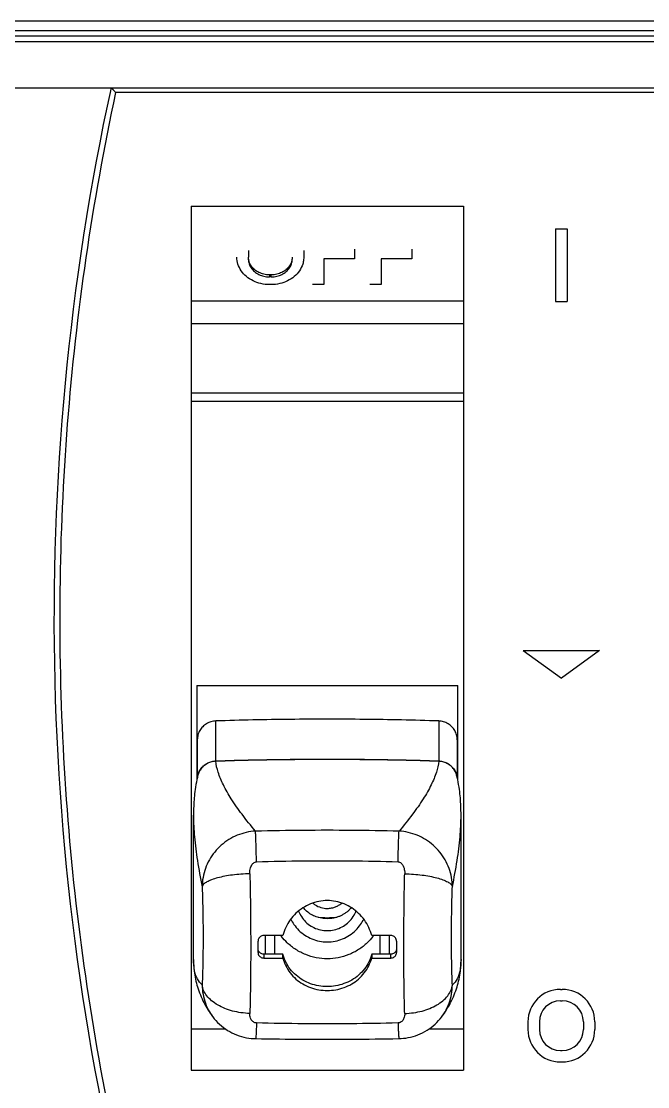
# Model space of a CAD drawing. Extents: x 0 to 607, y 0 to 244.
# Drawn here: x 210.9 to 243.7, y 113.7 to 169.5 of the extents above; entities that cross this region are included whole.
import ezdxf

# ---------------------------------------------------------------- set-up
doc = ezdxf.new("R2010")
doc.units = 0

# ---------------------------------------------------------------- blocks, each defined once
blk = doc.blocks.new('grfgd')
for p, q in [((61525.297, -3281.35), (61435.74, -3281.35)), ((61525.3, -3281.849), (61435.74, -3281.849)), ((61525.019, -3282.43), (61436.018, -3282.43)), ((61525.019, -3282.13), (61436.021, -3282.13)), ((61435.439, -3284.828), (61525.299, -3284.828)), ((61525.299, -3285.084), (61469.446, -3285.084)), ((61473.395, -3291.016), (61473.395, -3336.231)), ((61473.395, -3291.016), (61487.645, -3291.016)), ((61487.645, -3291.016), (61487.645, -3336.231)), ((61492.47, -3292.208), (61492.47, -3296.008)), ((61492.47, -3292.208), (61493.07, -3292.208)), ((61493.07, -3292.208), (61493.07, -3296.008)), ((61476.391, -3293.349), (61476.391, -3293.687)), ((61479.291, -3293.351), (61479.291, -3293.69)), ((61480.341, -3293.775), (61480.341, -3295.129)), ((61481.941, -3293.775), (61480.341, -3293.775)), ((61481.941, -3293.268), (61481.941, -3293.775)), ((61483.341, -3293.775), (61483.341, -3295.128)), ((61484.941, -3293.775), (61483.341, -3293.775)), ((61484.941, -3293.267), (61484.941, -3293.775)), ((61477.491, -3294.617), (61477.491, -3294.724)), ((61477.591, -3294.617), (61477.491, -3294.617)), ((61477.591, -3294.724), (61477.491, -3294.724)), ((61477.591, -3294.724), (61477.591, -3294.617)), ((61477.591, -3295.129), (61477.491, -3295.129)), ((61480.341, -3295.129), (61479.741, -3295.129)), ((61483.341, -3295.128), (61482.741, -3295.128)), ((61487.645, -3295.994), (61473.395, -3295.994)), ((61492.47, -3296.008), (61493.07, -3296.008)), ((61487.645, -3297.175), (61473.395, -3297.175)), ((61487.645, -3300.812), (61473.395, -3300.812)), ((61473.395, -3301.22), (61487.645, -3301.22)), ((61490.77, -3314.268), (61494.77, -3314.268)), ((61490.77, -3314.268), (61492.77, -3315.721)), ((61494.77, -3314.268), (61492.77, -3315.721)), ((61473.695, -3316.1), (61473.695, -3321.038)), ((61473.695, -3316.1), (61487.345, -3316.1)), ((61487.345, -3321.038), (61487.345, -3316.1)), ((61473.72, -3319.121), (61473.695, -3319.121)), ((61473.695, -3319.15), (61473.72, -3319.15)), ((61473.72, -3318.945), (61473.72, -3320.932)), ((61487.32, -3318.945), (61487.32, -3320.932)), ((61487.345, -3319.121), (61487.32, -3319.121)), ((61487.32, -3319.15), (61487.345, -3319.15)), ((61473.52, -3330.443), (61473.52, -3322.897)), ((61487.52, -3322.896), (61487.52, -3322.894)), ((61487.52, -3330.442), (61487.52, -3322.897)), ((61476.896, -3330.079), (61476.896, -3329.491)), ((61478.196, -3329.193), (61477.196, -3329.193)), ((61477.27, -3329.193), (61477.27, -3330.171)), ((61477.77, -3330.171), (61477.77, -3329.193)), ((61483.844, -3329.193), (61482.844, -3329.193)), ((61483.269, -3329.193), (61483.269, -3330.171)), ((61483.77, -3330.171), (61483.77, -3329.193)), ((61484.144, -3329.491), (61484.144, -3330.079)), ((61478.196, -3330.171), (61477.196, -3330.171)), ((61477.196, -3330.171), (61477.196, -3330.37)), ((61477.196, -3330.37), (61478.196, -3330.37)), ((61478.196, -3330.37), (61478.196, -3330.171)), ((61483.844, -3330.171), (61482.844, -3330.171)), ((61482.844, -3330.171), (61482.844, -3330.37)), ((61482.844, -3330.37), (61483.844, -3330.37)), ((61483.844, -3330.37), (61483.844, -3330.171)), ((61492.72, -3332.008), (61492.82, -3332.008)), ((61492.72, -3332.608), (61492.82, -3332.608)), ((61474.517, -3333.429), (61474.517, -3333.43)), ((61486.522, -3333.43), (61486.522, -3333.429)), ((61491.02, -3333.708), (61491.02, -3334.108)), ((61491.62, -3333.708), (61491.62, -3334.108)), ((61493.92, -3333.708), (61493.92, -3334.108)), ((61494.52, -3333.708), (61494.52, -3334.108)), ((61475.199, -3334.086), (61473.395, -3334.086)), ((61487.645, -3334.086), (61485.841, -3334.086)), ((61492.72, -3335.208), (61492.82, -3335.208)), ((61492.72, -3335.808), (61492.82, -3335.808)), ((61473.395, -3336.231), (61487.645, -3336.231))]:
    blk.add_line(p, q)
for centre, radius, start, end in [((61597.22, -3312.628), 131, 167.74789, 195.0927), ((61492.72, -3333.708), 1.7, 90, 180), ((61492.82, -3333.708), 1.7, 0, 90), ((61492.72, -3333.708), 1.1, 90, 180), ((61492.82, -3333.708), 1.1, 0, 90), ((61492.72, -3334.108), 1.7, 180, 270), ((61492.72, -3334.108), 1.1, 180, 270), ((61492.82, -3334.108), 1.1, 270, 0), ((61492.82, -3334.108), 1.7, 270, 0)]:
    blk.add_arc(centre, radius, start, end)
for points, knots in [([(61469.206, -3284.828), (61469.228, -3284.828), (61469.27, -3284.894), (61469.352, -3284.966), (61469.413, -3285.044), (61469.446, -3285.084)], [0, 0, 0, 0, 0.0650779, 0.1949253, 0.3517459, 0.3517459, 0.3517459, 0.3517459]), ([(61469.446, -3285.084), (61468.831, -3287.947), (61467.793, -3293.706), (61466.82, -3302.416), (61466.431, -3311.156), (61466.625, -3319.899), (61467.402, -3328.621), (61468.764, -3337.296), (61470.061, -3343.015), (61470.806, -3345.856)], [0, 0, 0, 0, 8.784619, 17.538219, 26.275587, 35.009909, 43.755075, 52.525371, 61.333757, 61.333757, 61.333757, 61.333757]), ([(61477.491, -3295.129), (61477.343, -3295.129), (61477.05, -3295.096), (61476.638, -3294.953), (61476.282, -3294.725), (61476.006, -3294.424), (61475.831, -3294.072), (61475.791, -3293.816), (61475.791, -3293.69)], [0, 0, 0, 0, 0.442714, 0.87718, 1.296976, 1.699166, 2.085462, 2.462276, 2.462276, 2.462276, 2.462276]), ([(61477.491, -3294.617), (61477.395, -3294.617), (61477.205, -3294.596), (61476.938, -3294.504), (61476.709, -3294.356), (61476.53, -3294.162), (61476.417, -3293.934), (61476.391, -3293.768), (61476.391, -3293.687)], [0, 0, 0, 0, 0.28723, 0.568172, 0.839135, 1.098727, 1.348473, 1.592842, 1.592842, 1.592842, 1.592842]), ([(61476.391, -3293.793), (61476.391, -3293.875), (61476.417, -3294.04), (61476.53, -3294.269), (61476.709, -3294.462), (61476.938, -3294.61), (61477.205, -3294.703), (61477.395, -3294.724), (61477.491, -3294.724)], [0, 0, 0, 0, 0.244351, 0.494085, 0.753671, 1.024637, 1.305591, 1.592842, 1.592842, 1.592842, 1.592842]), ([(61477.591, -3294.724), (61477.687, -3294.724), (61477.877, -3294.703), (61478.143, -3294.61), (61478.373, -3294.462), (61478.551, -3294.269), (61478.665, -3294.041), (61478.691, -3293.875), (61478.691, -3293.793)], [0, 0, 0, 0, 0.28723, 0.568172, 0.839135, 1.098727, 1.348473, 1.592842, 1.592842, 1.592842, 1.592842]), ([(61479.284, -3293.817), (61479.275, -3293.9), (61479.232, -3294.109), (61479.075, -3294.424), (61478.8, -3294.725), (61478.444, -3294.953), (61478.032, -3295.096), (61477.738, -3295.129), (61477.591, -3295.129)], [0, 0, 0, 0, 0.250675, 0.636971, 1.039161, 1.458956, 1.893422, 2.336137, 2.336137, 2.336137, 2.336137]), ([(61478.674, -3293.85), (61478.668, -3293.876), (61478.64, -3293.983), (61478.551, -3294.162), (61478.373, -3294.356), (61478.143, -3294.504), (61477.877, -3294.596), (61477.687, -3294.617), (61477.591, -3294.617)], [0, 0, 0, 0, 0.081219, 0.330953, 0.59054, 0.861506, 1.142459, 1.429711, 1.429711, 1.429711, 1.429711]), ([(61474.687, -3317.964), (61474.602, -3317.967), (61474.432, -3317.994), (61474.196, -3318.097), (61473.994, -3318.255), (61473.839, -3318.457), (61473.742, -3318.692), (61473.72, -3318.861), (61473.72, -3318.945)], [0, 0, 0, 0, 0.25612, 0.510972, 0.764267, 1.016285, 1.267624, 1.519346, 1.519346, 1.519346, 1.519346]), ([(61486.352, -3317.964), (61485.057, -3317.923), (61482.464, -3317.869), (61478.575, -3317.869), (61475.983, -3317.923), (61474.687, -3317.964)], [0, 0, 0, 0, 3.888918, 7.777655, 11.666573, 11.666573, 11.666573, 11.666573]), ([(61474.688, -3320.057), (61474.688, -3319.825), (61474.688, -3319.36), (61474.688, -3318.662), (61474.688, -3318.197), (61474.688, -3317.964)], [0, 0, 0, 0, 0.69768, 1.39536, 2.093039, 2.093039, 2.093039, 2.093039]), ([(61487.32, -3318.945), (61487.32, -3318.861), (61487.298, -3318.692), (61487.2, -3318.457), (61487.046, -3318.255), (61486.844, -3318.097), (61486.608, -3317.994), (61486.438, -3317.967), (61486.352, -3317.964)], [0, 0, 0, 0, 0.251704, 0.503032, 0.755046, 1.008344, 1.263208, 1.519346, 1.519346, 1.519346, 1.519346]), ([(61486.352, -3317.964), (61486.352, -3318.197), (61486.352, -3318.662), (61486.352, -3319.36), (61486.352, -3319.825), (61486.352, -3320.057)], [0, 0, 0, 0, 0.69768, 1.39536, 2.093039, 2.093039, 2.093039, 2.093039]), ([(61486.356, -3320.067), (61485.06, -3320.027), (61482.466, -3319.973), (61478.574, -3319.973), (61475.98, -3320.027), (61474.684, -3320.067)], [0, 0, 0, 0, 3.891349, 7.782772, 11.674143, 11.674143, 11.674143, 11.674143]), ([(61474.687, -3320.057), (61475.983, -3320.016), (61478.575, -3319.962), (61482.464, -3319.962), (61485.057, -3320.016), (61486.352, -3320.057)], [0, 0, 0, 0, 3.888958, 7.777734, 11.666692, 11.666692, 11.666692, 11.666692]), ([(61474.684, -3320.067), (61474.611, -3320.07), (61474.465, -3320.09), (61474.259, -3320.166), (61474.076, -3320.285), (61473.923, -3320.439), (61473.813, -3320.615), (61473.766, -3320.742), (61473.751, -3320.802)], [0, 0, 0, 0, 0.219299, 0.437104, 0.653534, 0.86884, 1.083438, 1.27096, 1.27096, 1.27096, 1.27096]), ([(61473.753, -3320.788), (61473.774, -3320.707), (61473.839, -3320.55), (61473.994, -3320.348), (61474.196, -3320.19), (61474.432, -3320.087), (61474.602, -3320.06), (61474.687, -3320.057)], [0, 0, 0, 0, 0.251319, 0.503323, 0.756613, 1.011467, 1.267595, 1.267595, 1.267595, 1.267595]), ([(61476.766, -3323.729), (61476.523, -3323.442), (61476.08, -3322.893), (61475.513, -3322.086), (61475.088, -3321.353), (61474.805, -3320.692), (61474.704, -3320.264), (61474.684, -3320.067)], [0, 0, 0, 0, 1.129232, 2.113266, 2.956934, 3.668569, 4.263125, 4.263125, 4.263125, 4.263125]), ([(61486.356, -3320.067), (61486.337, -3320.264), (61486.235, -3320.692), (61485.952, -3321.353), (61485.527, -3322.086), (61484.96, -3322.893), (61484.517, -3323.442), (61484.274, -3323.729)], [0, 0, 0, 0, 0.594657, 1.306293, 2.149963, 3.133999, 4.263355, 4.263355, 4.263355, 4.263355]), ([(61486.352, -3320.057), (61486.438, -3320.06), (61486.608, -3320.087), (61486.844, -3320.19), (61487.046, -3320.348), (61487.2, -3320.55), (61487.265, -3320.707), (61487.287, -3320.788)], [0, 0, 0, 0, 0.25611, 0.510953, 0.764239, 1.016247, 1.267577, 1.267577, 1.267577, 1.267577]), ([(61487.289, -3320.802), (61487.273, -3320.742), (61487.227, -3320.615), (61487.117, -3320.439), (61486.964, -3320.285), (61486.781, -3320.166), (61486.575, -3320.09), (61486.429, -3320.07), (61486.356, -3320.067)], [0, 0, 0, 0, 0.187521, 0.402119, 0.617425, 0.833855, 1.05166, 1.270981, 1.270981, 1.270981, 1.270981]), ([(61473.696, -3321.035), (61473.658, -3321.207), (61473.579, -3321.666), (61473.529, -3322.289), (61473.52, -3322.738), (61473.52, -3322.897)], [0, 0, 0, 0, 0.527987, 1.396774, 1.873515, 1.873515, 1.873515, 1.873515]), ([(61487.52, -3322.894), (61487.52, -3322.736), (61487.511, -3322.287), (61487.46, -3321.664), (61487.381, -3321.205), (61487.344, -3321.033)], [0, 0, 0, 0, 0.476842, 1.344774, 1.872272, 1.872272, 1.872272, 1.872272]), ([(61473.52, -3322.897), (61473.52, -3323.274), (61473.56, -3324.068), (61473.717, -3325.316), (61473.879, -3326.182), (61473.975, -3326.635)], [0, 0, 0, 0, 1.1302, 2.382865, 3.77156, 3.77156, 3.77156, 3.77156]), ([(61487.065, -3326.634), (61487.161, -3326.181), (61487.323, -3325.316), (61487.48, -3324.067), (61487.52, -3323.273), (61487.52, -3322.896)], [0, 0, 0, 0, 1.388569, 2.64124, 3.771452, 3.771452, 3.771452, 3.771452]), ([(61476.766, -3323.729), (61476.603, -3323.738), (61476.276, -3323.785), (61475.805, -3323.935), (61475.364, -3324.162), (61474.966, -3324.458), (61474.622, -3324.815), (61474.342, -3325.223), (61474.134, -3325.672), (61474.005, -3326.147), (61473.975, -3326.473), (61473.975, -3326.635)], [0, 0, 0, 0, 0.491164, 0.983883, 1.477785, 1.971462, 2.46483, 2.958319, 3.450422, 3.941132, 4.42768, 4.42768, 4.42768, 4.42768]), ([(61484.274, -3323.729), (61483.44, -3323.71), (61481.771, -3323.685), (61479.269, -3323.685), (61477.6, -3323.71), (61476.766, -3323.729)], [0, 0, 0, 0, 2.502723, 5.005482, 7.508204, 7.508204, 7.508204, 7.508204]), ([(61476.817, -3325.335), (61476.814, -3325.208), (61476.807, -3324.967), (61476.798, -3324.624), (61476.789, -3324.325), (61476.781, -3324.074), (61476.773, -3323.881), (61476.769, -3323.773), (61476.766, -3323.729)], [0, 0, 0, 0, 0.381532, 0.724782, 1.027538, 1.281396, 1.476774, 1.607125, 1.607125, 1.607125, 1.607125]), ([(61484.223, -3325.335), (61484.226, -3325.207), (61484.232, -3324.965), (61484.242, -3324.622), (61484.251, -3324.324), (61484.259, -3324.074), (61484.266, -3323.881), (61484.271, -3323.773), (61484.274, -3323.729)], [0, 0, 0, 0, 0.385203, 0.726833, 1.028239, 1.281612, 1.476865, 1.607121, 1.607121, 1.607121, 1.607121]), ([(61487.065, -3326.634), (61487.064, -3326.473), (61487.035, -3326.146), (61486.906, -3325.672), (61486.698, -3325.223), (61486.418, -3324.814), (61486.073, -3324.457), (61485.675, -3324.161), (61485.234, -3323.935), (61484.763, -3323.785), (61484.437, -3323.738), (61484.274, -3323.729)], [0, 0, 0, 0, 0.485717, 0.976523, 1.468878, 1.962687, 2.456353, 2.950217, 3.444102, 3.936512, 4.426636, 4.426636, 4.426636, 4.426636]), ([(61476.468, -3325.956), (61476.467, -3325.902), (61476.472, -3325.802), (61476.5, -3325.664), (61476.542, -3325.553), (61476.593, -3325.465), (61476.657, -3325.395), (61476.733, -3325.348), (61476.791, -3325.336), (61476.817, -3325.335)], [0, 0, 0, 0, 0.161065, 0.3013534, 0.4191599, 0.5163866, 0.6052558, 0.6995118, 0.7790677, 0.7790677, 0.7790677, 0.7790677]), ([(61476.817, -3325.335), (61477.64, -3325.309), (61479.285, -3325.273), (61481.754, -3325.273), (61483.4, -3325.309), (61484.223, -3325.335)], [0, 0, 0, 0, 2.468898, 4.937873, 7.406771, 7.406771, 7.406771, 7.406771]), ([(61484.223, -3325.335), (61484.25, -3325.336), (61484.309, -3325.349), (61484.385, -3325.397), (61484.448, -3325.467), (61484.499, -3325.555), (61484.541, -3325.666), (61484.568, -3325.803), (61484.573, -3325.903), (61484.571, -3325.956)], [0, 0, 0, 0, 0.0810268, 0.1765034, 0.2651406, 0.3626497, 0.4802444, 0.6196479, 0.7785769, 0.7785769, 0.7785769, 0.7785769]), ([(61476.468, -3325.956), (61476.313, -3325.96), (61476.009, -3325.977), (61475.57, -3326.022), (61475.163, -3326.086), (61474.797, -3326.167), (61474.484, -3326.263), (61474.235, -3326.371), (61474.06, -3326.487), (61473.986, -3326.588), (61473.975, -3326.635)], [0, 0, 0, 0, 0.466326, 0.912058, 1.324926, 1.702658, 2.033233, 2.306372, 2.513872, 2.660628, 2.660628, 2.660628, 2.660628]), ([(61476.468, -3325.956), (61476.477, -3326.317), (61476.492, -3327.045), (61476.506, -3328.14), (61476.513, -3329.235), (61476.514, -3330.311), (61476.506, -3331.348), (61476.492, -3332.331), (61476.477, -3332.965), (61476.468, -3333.269)], [0, 0, 0, 0, 1.082535, 2.184219, 3.285557, 4.36753, 5.411454, 6.399322, 7.314122, 7.314122, 7.314122, 7.314122]), ([(61484.571, -3333.269), (61484.563, -3332.964), (61484.548, -3332.33), (61484.533, -3331.348), (61484.526, -3330.311), (61484.526, -3329.235), (61484.534, -3328.14), (61484.548, -3327.045), (61484.563, -3326.316), (61484.571, -3325.956)], [0, 0, 0, 0, 0.914414, 1.902283, 2.946208, 4.02818, 5.129519, 6.231202, 7.31421, 7.31421, 7.31421, 7.31421]), ([(61484.571, -3325.956), (61484.727, -3325.96), (61485.03, -3325.977), (61485.47, -3326.022), (61485.877, -3326.086), (61486.242, -3326.167), (61486.556, -3326.263), (61486.805, -3326.371), (61486.98, -3326.487), (61487.053, -3326.588), (61487.065, -3326.635)], [0, 0, 0, 0, 0.466325, 0.912056, 1.324924, 1.702656, 2.03323, 2.306369, 2.51387, 2.660616, 2.660616, 2.660616, 2.660616]), ([(61473.975, -3326.635), (61473.985, -3326.931), (61474.001, -3327.529), (61474.017, -3328.426), (61474.022, -3329.318), (61474.017, -3330.181), (61474.002, -3330.997), (61473.985, -3331.522), (61473.975, -3331.773)], [0, 0, 0, 0, 0.889013, 1.793774, 2.692359, 3.563073, 4.38491, 5.13867, 5.13867, 5.13867, 5.13867]), ([(61487.065, -3331.772), (61487.055, -3331.521), (61487.038, -3330.997), (61487.023, -3330.181), (61487.018, -3329.318), (61487.023, -3328.426), (61487.039, -3327.529), (61487.055, -3326.931), (61487.065, -3326.634)], [0, 0, 0, 0, 0.753084, 1.574921, 2.445635, 3.34422, 4.248982, 5.138793, 5.138793, 5.138793, 5.138793]), ([(61480.52, -3327.364), (61480.372, -3327.364), (61480.072, -3327.393), (61479.638, -3327.522), (61479.233, -3327.734), (61478.873, -3328.019), (61478.57, -3328.366), (61478.338, -3328.762), (61478.234, -3329.048), (61478.196, -3329.193)], [0, 0, 0, 0, 0.444505, 0.897255, 1.350445, 1.806726, 2.266545, 2.725269, 3.175168, 3.175168, 3.175168, 3.175168]), ([(61480.52, -3328.311), (61480.422, -3328.311), (61480.225, -3328.294), (61479.938, -3328.219), (61479.671, -3328.095), (61479.442, -3327.931), (61479.316, -3327.799), (61479.263, -3327.733)], [0, 0, 0, 0, 0.294307, 0.590256, 0.884542, 1.174096, 1.428911, 1.428911, 1.428911, 1.428911]), ([(61479.762, -3327.493), (61479.799, -3327.525), (61479.929, -3327.623), (61480.181, -3327.74), (61480.408, -3327.773), (61480.52, -3327.773)], [0, 0, 0, 0, 0.1485949, 0.4853072, 0.823392, 0.823392, 0.823392, 0.823392]), ([(61482.844, -3329.193), (61482.806, -3329.049), (61482.703, -3328.764), (61482.472, -3328.37), (61482.17, -3328.022), (61481.81, -3327.736), (61481.404, -3327.523), (61480.969, -3327.393), (61480.668, -3327.364), (61480.52, -3327.364)], [0, 0, 0, 0, 0.446337, 0.90368, 1.363852, 1.821473, 2.276269, 2.730345, 3.17517, 3.17517, 3.17517, 3.17517]), ([(61480.52, -3327.772), (61480.558, -3327.772), (61480.634, -3327.768), (61480.748, -3327.752), (61480.822, -3327.733), (61480.858, -3327.722)], [0, 0, 0, 0, 0.1143712, 0.2286993, 0.3429397, 0.3429397, 0.3429397, 0.3429397]), ([(61481.777, -3327.733), (61481.75, -3327.767), (61481.686, -3327.839), (61481.576, -3327.942), (61481.447, -3328.038), (61481.307, -3328.122), (61481.157, -3328.192), (61481.002, -3328.245), (61480.843, -3328.283), (61480.682, -3328.306), (61480.574, -3328.311), (61480.52, -3328.311)], [0, 0, 0, 0, 0.13061, 0.288555, 0.449937, 0.61369, 0.778656, 0.943038, 1.106421, 1.268912, 1.430199, 1.430199, 1.430199, 1.430199]), ([(61480.858, -3327.722), (61480.918, -3327.704), (61481.034, -3327.659), (61481.173, -3327.577), (61481.251, -3327.517), (61481.279, -3327.493)], [0, 0, 0, 0, 0.1862271, 0.3719959, 0.4820704, 0.4820704, 0.4820704, 0.4820704]), ([(61478.614, -3328.331), (61478.66, -3328.428), (61478.781, -3328.64), (61479.026, -3328.932), (61479.346, -3329.189), (61479.711, -3329.38), (61480.107, -3329.498), (61480.382, -3329.525), (61480.52, -3329.525)], [0, 0, 0, 0, 0.321522, 0.727788, 1.135642, 1.545168, 1.956257, 2.368628, 2.368628, 2.368628, 2.368628]), ([(61479.019, -3327.909), (61479.036, -3327.956), (61479.103, -3328.111), (61479.259, -3328.354), (61479.515, -3328.604), (61479.82, -3328.792), (61480.161, -3328.909), (61480.401, -3328.935), (61480.52, -3328.935)], [0, 0, 0, 0, 0.150841, 0.504044, 0.858793, 1.215081, 1.572599, 1.930797, 1.930797, 1.930797, 1.930797]), ([(61480.52, -3328.935), (61480.639, -3328.935), (61480.879, -3328.909), (61481.219, -3328.792), (61481.525, -3328.604), (61481.781, -3328.354), (61481.937, -3328.111), (61482.004, -3327.956), (61482.021, -3327.909)], [0, 0, 0, 0, 0.358198, 0.715716, 1.072004, 1.426753, 1.779956, 1.930696, 1.930696, 1.930696, 1.930696]), ([(61480.52, -3329.525), (61480.657, -3329.525), (61480.933, -3329.498), (61481.329, -3329.38), (61481.694, -3329.189), (61482.014, -3328.932), (61482.259, -3328.64), (61482.38, -3328.428), (61482.425, -3328.331)], [0, 0, 0, 0, 0.412386, 0.823485, 1.233018, 1.640874, 2.047138, 2.368575, 2.368575, 2.368575, 2.368575]), ([(61476.936, -3329.342), (61476.926, -3329.36), (61476.904, -3329.408), (61476.896, -3329.46), (61476.896, -3329.491)], [0, 0, 0, 0, 0.0625015, 0.1551995, 0.1551995, 0.1551995, 0.1551995]), ([(61477.196, -3329.193), (61477.165, -3329.193), (61477.102, -3329.203), (61477.017, -3329.246), (61476.964, -3329.298), (61476.942, -3329.333), (61476.936, -3329.342)], [0, 0, 0, 0, 0.0935444, 0.1876523, 0.2809224, 0.3120724, 0.3120724, 0.3120724, 0.3120724]), ([(61482.91, -3329.244), (61482.82, -3329.36), (61482.591, -3329.613), (61482.171, -3329.943), (61481.656, -3330.208), (61481.098, -3330.37), (61480.52, -3330.425), (61479.942, -3330.37), (61479.384, -3330.208), (61478.869, -3329.943), (61478.448, -3329.613), (61478.22, -3329.36), (61478.13, -3329.244)], [0, 0, 0, 0, 0.443373, 1.017674, 1.593561, 2.170669, 2.748457, 3.326246, 3.903358, 4.479252, 5.053562, 5.49696, 5.49696, 5.49696, 5.49696]), ([(61484.144, -3329.491), (61484.144, -3329.46), (61484.134, -3329.397), (61484.09, -3329.313), (61484.023, -3329.246), (61483.938, -3329.203), (61483.875, -3329.193), (61483.844, -3329.193)], [0, 0, 0, 0, 0.0926518, 0.1862386, 0.2795335, 0.3734709, 0.4670129, 0.4670129, 0.4670129, 0.4670129]), ([(61476.936, -3330.026), (61476.926, -3330.008), (61476.904, -3329.962), (61476.896, -3329.911), (61476.896, -3329.88)], [0, 0, 0, 0, 0.0614636, 0.1524317, 0.1524317, 0.1524317, 0.1524317]), ([(61477.196, -3330.171), (61477.165, -3330.171), (61477.102, -3330.161), (61477.017, -3330.12), (61476.964, -3330.069), (61476.942, -3330.035), (61476.936, -3330.026)], [0, 0, 0, 0, 0.0936343, 0.1870805, 0.2791435, 0.3098157, 0.3098157, 0.3098157, 0.3098157]), ([(61484.103, -3330.026), (61484.098, -3330.035), (61484.075, -3330.069), (61484.022, -3330.12), (61483.937, -3330.161), (61483.875, -3330.171), (61483.844, -3330.171)], [0, 0, 0, 0, 0.0306608, 0.1227574, 0.2162544, 0.309535, 0.309535, 0.309535, 0.309535]), ([(61484.144, -3329.88), (61484.144, -3329.911), (61484.135, -3329.962), (61484.114, -3330.009), (61484.103, -3330.026)], [0, 0, 0, 0, 0.0912522, 0.152712, 0.152712, 0.152712, 0.152712]), ([(61473.975, -3331.773), (61473.871, -3331.687), (61473.689, -3331.45), (61473.545, -3330.985), (61473.52, -3330.636), (61473.52, -3330.444)], [0, 0, 0, 0, 0.402127, 0.869328, 1.444983, 1.444983, 1.444983, 1.444983]), ([(61473.521, -3330.503), (61473.523, -3330.688), (61473.552, -3331.155), (61473.709, -3331.903), (61474.038, -3332.705), (61474.347, -3333.198), (61474.517, -3333.429)], [0, 0, 0, 0, 0.55569, 1.400932, 2.280668, 3.14092, 3.14092, 3.14092, 3.14092]), ([(61476.896, -3330.079), (61476.896, -3330.109), (61476.906, -3330.171), (61476.95, -3330.253), (61477.017, -3330.318), (61477.102, -3330.36), (61477.165, -3330.37), (61477.196, -3330.37)], [0, 0, 0, 0, 0.0911569, 0.1832129, 0.2753921, 0.3688217, 0.4623011, 0.4623011, 0.4623011, 0.4623011]), ([(61482.844, -3330.171), (61482.807, -3330.307), (61482.706, -3330.578), (61482.476, -3330.949), (61482.172, -3331.272), (61481.807, -3331.534), (61481.397, -3331.723), (61480.96, -3331.837), (61480.513, -3331.873), (61480.071, -3331.835), (61479.643, -3331.723), (61479.242, -3331.538), (61478.877, -3331.28), (61478.57, -3330.957), (61478.336, -3330.582), (61478.233, -3330.309), (61478.196, -3330.171)], [0, 0, 0, 0, 0.424214, 0.859548, 1.303264, 1.745291, 2.199116, 2.647913, 3.095021, 3.536784, 3.972702, 4.415664, 4.855625, 5.303267, 5.744832, 6.173143, 6.173143, 6.173143, 6.173143]), ([(61478.196, -3330.37), (61478.233, -3330.508), (61478.336, -3330.782), (61478.568, -3331.155), (61478.871, -3331.478), (61479.233, -3331.738), (61479.639, -3331.928), (61480.073, -3332.043), (61480.372, -3332.069), (61480.52, -3332.069)], [0, 0, 0, 0, 0.431183, 0.869103, 1.310001, 1.752309, 2.197666, 2.647917, 3.092304, 3.092304, 3.092304, 3.092304]), ([(61480.52, -3332.069), (61480.668, -3332.069), (61480.966, -3332.043), (61481.399, -3331.929), (61481.804, -3331.74), (61482.165, -3331.481), (61482.47, -3331.158), (61482.703, -3330.784), (61482.806, -3330.51), (61482.844, -3330.37)], [0, 0, 0, 0, 0.444069, 0.893015, 1.336831, 1.777888, 2.21847, 2.657697, 3.092299, 3.092299, 3.092299, 3.092299]), ([(61483.844, -3330.37), (61483.875, -3330.37), (61483.938, -3330.36), (61484.022, -3330.318), (61484.09, -3330.253), (61484.134, -3330.171), (61484.144, -3330.109), (61484.144, -3330.079)], [0, 0, 0, 0, 0.0934818, 0.1870805, 0.2792342, 0.371099, 0.4623012, 0.4623012, 0.4623012, 0.4623012]), ([(61486.522, -3333.429), (61486.692, -3333.199), (61487.002, -3332.705), (61487.331, -3331.903), (61487.488, -3331.154), (61487.517, -3330.687), (61487.519, -3330.502)], [0, 0, 0, 0, 0.859821, 1.740253, 2.586101, 3.142193, 3.142193, 3.142193, 3.142193]), ([(61487.52, -3330.443), (61487.52, -3330.635), (61487.495, -3330.984), (61487.351, -3331.45), (61487.168, -3331.687), (61487.065, -3331.772)], [0, 0, 0, 0, 0.575585, 1.042783, 1.444948, 1.444948, 1.444948, 1.444948]), ([(61476.468, -3333.269), (61476.313, -3333.266), (61476.007, -3333.24), (61475.565, -3333.152), (61475.154, -3333.018), (61474.785, -3332.839), (61474.468, -3332.62), (61474.215, -3332.364), (61474.041, -3332.08), (61473.985, -3331.873), (61473.975, -3331.772)], [0, 0, 0, 0, 0.467214, 0.919411, 1.348959, 1.759099, 2.144205, 2.501696, 2.830336, 3.133839, 3.133839, 3.133839, 3.133839]), ([(61473.975, -3331.773), (61473.975, -3331.937), (61474.005, -3332.265), (61474.133, -3332.741), (61474.314, -3333.129), (61474.458, -3333.349), (61474.517, -3333.429)], [0, 0, 0, 0, 0.492198, 0.983366, 1.470801, 1.770408, 1.770408, 1.770408, 1.770408]), ([(61484.571, -3333.269), (61484.727, -3333.266), (61485.033, -3333.24), (61485.475, -3333.152), (61485.885, -3333.018), (61486.254, -3332.839), (61486.572, -3332.62), (61486.825, -3332.364), (61486.999, -3332.08), (61487.055, -3331.873), (61487.065, -3331.772)], [0, 0, 0, 0, 0.467215, 0.919412, 1.348961, 1.759101, 2.144207, 2.501698, 2.830338, 3.133864, 3.133864, 3.133864, 3.133864]), ([(61486.522, -3333.429), (61486.582, -3333.349), (61486.726, -3333.129), (61486.907, -3332.741), (61487.035, -3332.265), (61487.064, -3331.936), (61487.065, -3331.772)], [0, 0, 0, 0, 0.299739, 0.786925, 1.278014, 1.771095, 1.771095, 1.771095, 1.771095]), ([(61476.817, -3333.766), (61476.79, -3333.766), (61476.733, -3333.757), (61476.657, -3333.72), (61476.593, -3333.664), (61476.541, -3333.594), (61476.499, -3333.505), (61476.472, -3333.394), (61476.467, -3333.313), (61476.468, -3333.269)], [0, 0, 0, 0, 0.080404, 0.1708591, 0.2499662, 0.3331538, 0.4304137, 0.5439252, 0.6733914, 0.6733914, 0.6733914, 0.6733914]), ([(61484.571, -3333.269), (61484.573, -3333.313), (61484.568, -3333.395), (61484.54, -3333.506), (61484.498, -3333.596), (61484.445, -3333.666), (61484.381, -3333.721), (61484.305, -3333.757), (61484.249, -3333.766), (61484.223, -3333.766)], [0, 0, 0, 0, 0.1312017, 0.2454478, 0.3429358, 0.4259673, 0.5054034, 0.5948228, 0.6737852, 0.6737852, 0.6737852, 0.6737852]), ([(61474.518, -3333.43), (61474.52, -3333.433), (61474.628, -3333.579), (61474.869, -3333.846), (61475.294, -3334.169), (61475.773, -3334.408), (61476.273, -3334.549), (61476.612, -3334.583), (61476.772, -3334.586)], [0, 0, 0, 0, 0.013877, 0.542383, 1.07235, 1.60501, 2.140253, 2.621736, 2.621736, 2.621736, 2.621736]), ([(61476.817, -3333.766), (61476.814, -3333.862), (61476.809, -3334.036), (61476.796, -3334.255), (61476.796, -3334.438), (61476.773, -3334.509), (61476.784, -3334.588), (61476.772, -3334.586)], [0, 0, 0, 0, 0.2877023, 0.5138159, 0.6815845, 0.7856817, 0.8210586, 0.8210586, 0.8210586, 0.8210586]), ([(61484.223, -3333.766), (61483.4, -3333.787), (61481.754, -3333.815), (61479.285, -3333.815), (61477.64, -3333.787), (61476.817, -3333.766)], [0, 0, 0, 0, 2.468674, 4.937649, 7.406323, 7.406323, 7.406323, 7.406323]), ([(61484.223, -3333.766), (61484.226, -3333.861), (61484.231, -3334.034), (61484.244, -3334.254), (61484.244, -3334.438), (61484.267, -3334.509), (61484.256, -3334.588), (61484.267, -3334.586)], [0, 0, 0, 0, 0.285109, 0.5125566, 0.6812385, 0.7856127, 0.8210576, 0.8210576, 0.8210576, 0.8210576]), ([(61484.267, -3334.586), (61484.429, -3334.583), (61484.77, -3334.548), (61485.27, -3334.406), (61485.749, -3334.167), (61486.173, -3333.844), (61486.413, -3333.578), (61486.52, -3333.433), (61486.522, -3333.43)], [0, 0, 0, 0, 0.485707, 1.020462, 1.552542, 2.081869, 2.609734, 2.621678, 2.621678, 2.621678, 2.621678]), ([(61476.772, -3334.586), (61477.601, -3334.6), (61479.272, -3334.62), (61481.771, -3334.62), (61483.441, -3334.6), (61484.267, -3334.586)], [0, 0, 0, 0, 2.484794, 5.014654, 7.495422, 7.495422, 7.495422, 7.495422])]:
    blk.add_open_spline(points, degree=3, knots=knots)
for points in [[(61478.691, -3293.687), (61478.691, -3293.741), (61478.685, -3293.796), (61478.674, -3293.85)], [(61479.291, -3293.69), (61479.291, -3293.732), (61479.288, -3293.775), (61479.284, -3293.817)], [(61473.751, -3320.802), (61473.731, -3320.878), (61473.713, -3320.955), (61473.696, -3321.032)], [(61473.696, -3321.032), (61473.696, -3321.033), (61473.696, -3321.034), (61473.696, -3321.035)], [(61473.735, -3320.87), (61473.74, -3320.842), (61473.746, -3320.815), (61473.753, -3320.788)], [(61487.287, -3320.788), (61487.294, -3320.815), (61487.3, -3320.842), (61487.305, -3320.87)], [(61487.344, -3321.032), (61487.327, -3320.955), (61487.309, -3320.878), (61487.289, -3320.802)], [(61487.344, -3321.033), (61487.344, -3321.033), (61487.344, -3321.032), (61487.344, -3321.032)], [(61480.507, -3328.275), (61480.353, -3328.275), (61480.199, -3328.265), (61480.047, -3328.246)], [(61480.519, -3328.275), (61480.515, -3328.275), (61480.511, -3328.275), (61480.507, -3328.275)], [(61480.992, -3328.246), (61480.835, -3328.265), (61480.677, -3328.275), (61480.519, -3328.275)], [(61478.13, -3329.244), (61478.117, -3329.227), (61478.105, -3329.211), (61478.093, -3329.194)], [(61482.947, -3329.194), (61482.935, -3329.211), (61482.923, -3329.227), (61482.91, -3329.244)], [(61473.52, -3330.442), (61473.52, -3330.462), (61473.52, -3330.483), (61473.521, -3330.503)], [(61473.52, -3330.444), (61473.52, -3330.443), (61473.52, -3330.443), (61473.52, -3330.443)], [(61487.519, -3330.502), (61487.519, -3330.481), (61487.52, -3330.461), (61487.52, -3330.441)], [(61487.52, -3330.442), (61487.52, -3330.442), (61487.52, -3330.443), (61487.52, -3330.443)]]:
    blk.add_open_spline(points, degree=3)
blk = doc.blocks.new('fdgdfhđjgf')
blk.add_blockref('grfgd', (-18.578, 615.29))
blk = doc.blocks.new('dfhfeher')
blk.add_blockref('fdgdfhđjgf', (9979.186, 9109.554))

msp = doc.modelspace()

# ---------------------------------------------------------------- block references
msp.add_blockref('dfhfeher', (-71214.232, -6273.994))

doc.saveas('drawing.dxf')
